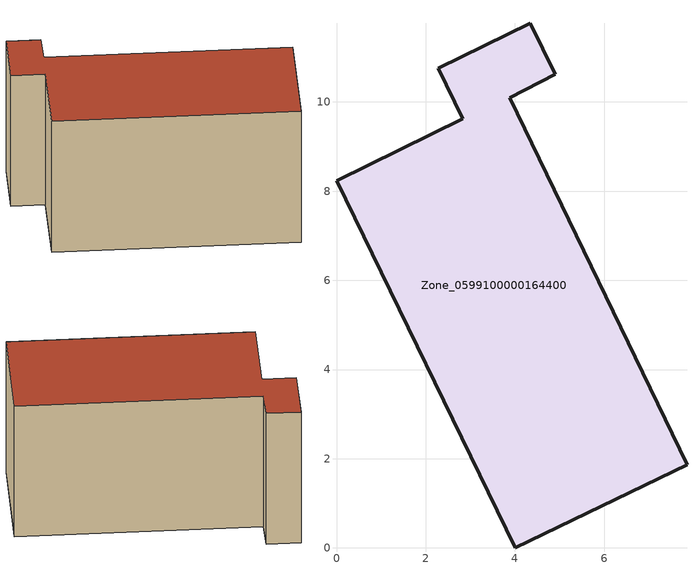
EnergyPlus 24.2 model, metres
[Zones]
Zone_0599100000164400
 floor ground (C_G): 0,8.24 2.83,9.62 2.28,10.76 4.34,11.77 4.9,10.62 3.88,10.1 7.86,1.87 4.01,0 z0
 wall outside (C_F): 2.83,9.62 0,8.24 4.01,0 7.86,1.87 3.88,10.1 4.9,10.62 4.34,11.77 2.28,10.76 2.83,9.62 z0:5.73
 roof outside (C_R): 4.34,11.77 2.28,10.76 2.83,9.62 0,8.24 4.01,0 7.86,1.87 3.88,10.1 4.9,10.62 z5.73
[BUILDING]
Pand.0599100000164400: North Axis=0; Terrain=City; Loads Convergence Tolerance Value=0.04; Temperature Convergence Tolerance Value=0.4; Solar Distribution=FullExterior; Maximum Number of Warmup Days=25; Minimum Number of Warmup Days=1
[Site:Location]
Rotterdam.The.Hague.AP_ZH_NLD Design_Conditions: Latitude=51.96; Longitude=4.45; Time Zone=1; Elevation=-4.5
[SITE:GROUNDTEMPERATURE:BUILDINGSURFACE]
18, 18, 18, 18, 18, 18, 18, 18, 18, 18, 18, 18
[MATERIAL] Thermal Absorptance=0.9; Solar Absorptance=0.7; Visible Absorptance=0.7
Name | Roughness | Thickness | Conductivity | Density | Specific Heat
G.TI.1946-1964 | MediumSmooth | 0.15 | 1 | 540 | 1210
F.TI.1946-1964 | Rough | 0.3 | 0.857143 | 1920 | 840
R.TI.1946-1964 | MediumRough | 0.2 | 0.277778 | 1500 | 1000
[CONSTRUCTION]
C_G: G.TI.1946-1964
C_F: F.TI.1946-1964
C_R: R.TI.1946-1964
[ZONE]
Zone_0599100000164400: Type=1; Multiplier=1; Ceiling Height=Autocalculate; Volume=Autocalculate; Floor Area=autocalculate; Part of Total Floor Area=Yes
[ZONEINFILTRATION:DESIGNFLOWRATE]
Infil_Zone_0599100000164400: Zone or ZoneList or Space or SpaceList=Zone_0599100000164400; Schedule=AlwaysOn; Design Flow Rate Calculation Method=Flow/Area; Flow Rate per Floor Area=0.003; Constant Term Coefficient=1; Temperature Term Coefficient=0; Velocity Term Coefficient=0; Velocity Squared Term Coefficient=0
[HVACTEMPLATE:ZONE:IDEALLOADSAIRSYSTEM]
Zone_0599100000164400: Maximum Heating Supply Air Temperature=50; Minimum Cooling Supply Air Temperature=13; Maximum Heating Supply Air Humidity Ratio=0.0156; Minimum Cooling Supply Air Humidity Ratio=0.0077; Heating Limit=NoLimit; Cooling Limit=NoLimit; Dehumidification Control Type=ConstantSensibleHeatRatio; Cooling Sensible Heat Ratio=0.7; Dehumidification Setpoint=60; Humidification Control Type=None; Humidification Setpoint=30; Outdoor Air Method=None; Outdoor Air Flow Rate per Person=0.00944; Outdoor Air Flow Rate per Zone Floor Area=0; Outdoor Air Flow Rate per Zone=0; Demand Controlled Ventilation Type=None; Outdoor Air Economizer Type=NoEconomizer; Heat Recovery Type=None; Sensible Heat Recovery Effectiveness=0.7; Latent Heat Recovery Effectiveness=0.65
[ZONECONTROL:THERMOSTAT]
ThermostatControl_Zone_0599100000164400: Zone or ZoneList=Zone_0599100000164400; Control Type Schedule=DualSetpointControlType; Control 1=Thermostat_Zone_0599100000164400; Temperature Difference Between Cutout And Setpoint=0
[THERMOSTATSETPOINT:DUALSETPOINT]
Thermostat_Zone_0599100000164400: Heating Setpoint Temperature Schedule=HeatingSetpoint_Zone_0599100000164400; Cooling Setpoint Temperature Schedule=CoolingSetpoint_Zone_0599100000164400
[SCHEDULE:COMPACT]
HeatingSetpoint_Zone_0599100000164400: Through: 12/31, For: AllDays, Until: 24:00, 21
CoolingSetpoint_Zone_0599100000164400: Through: 12/31, For: AllDays, Until: 24:00, 24
DualSetpointControlType: Through: 12/31, For: AllDays, Until: 24:00, 4
AlwaysOn: Through: 12/31, For: AllDays, Until: 24:00, 1
